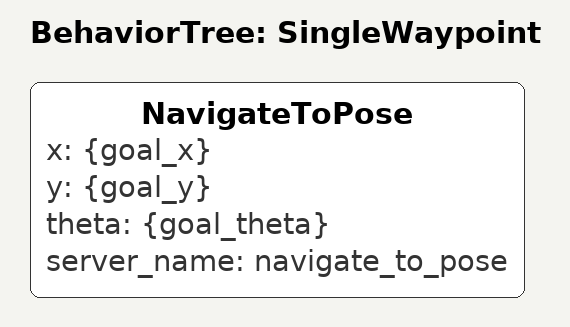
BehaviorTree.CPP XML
<root main_tree_to_execute="SingleWaypoint">
  <BehaviorTree ID="SingleWaypoint">
    <NavigateToPose x="{goal_x}" y="{goal_y}" theta="{goal_theta}"
                    server_name="navigate_to_pose"/>
  </BehaviorTree>
</root>
